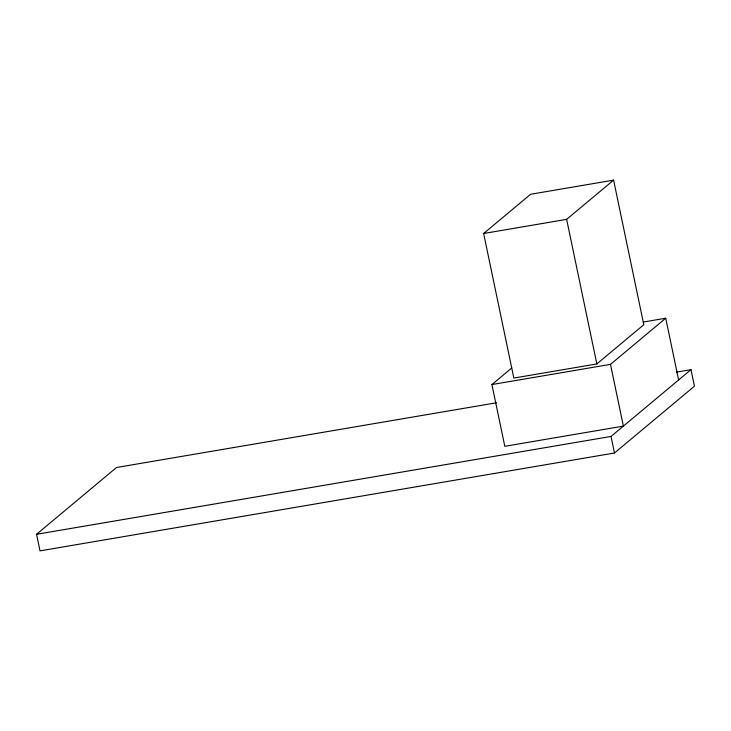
<?xml version="1.0" encoding="UTF-8"?>
<svg xmlns="http://www.w3.org/2000/svg" width="731" height="731" viewBox="0 0 731 731"><rect width="100%" height="100%" fill="white"/><g stroke="black" fill="none" stroke-linecap="round" stroke-linejoin="round"><path stroke-width="1.1" d="M676.376 372.125L690.987 369.639L694.45 386.206L614.479 453.001L40.013 550.863L36.55 534.297L116.521 467.502L496.504 402.772M483.639 233.5L530.596 194.272L613.601 180.137L643.801 324.71L596.843 363.928L513.838 378.073L483.639 233.5L566.635 219.355L613.601 180.137M678.624 379.965L665.731 318.223L610.486 364.367L623.379 426.109L504.81 446.303L491.917 384.561L511.764 367.976M36.55 534.297L611.025 436.434L690.987 369.639M643.353 322.033L665.731 318.223M491.917 384.561L610.486 364.367M566.635 219.355L596.843 363.928M611.025 436.434L614.479 453.001"/></g></svg>
